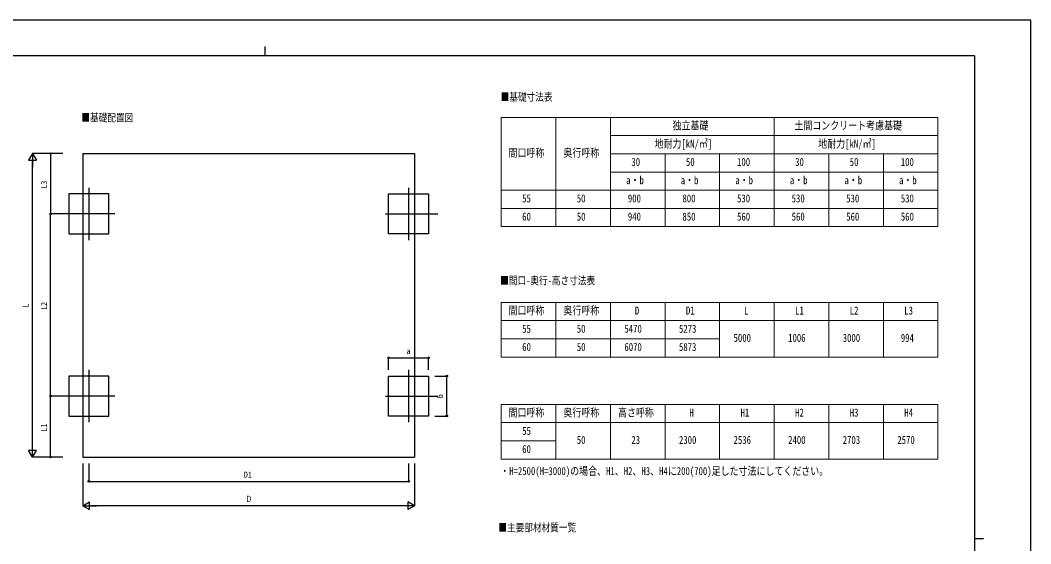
# Model space of a CAD drawing. Units: millimetres, scale not verified. Extents: x -12615 to 12615, y -8910 to 8910.
# Drawn here: x -4048 to 12615, y 287 to 8910 of the extents above; entities that cross this region are included whole.
import ezdxf
from ezdxf.enums import TextEntityAlignment as Align

# ---------------------------------------------------------------- set-up
doc = ezdxf.new("R2010")
doc.units = ezdxf.units.MM
doc.header["$LTSCALE"] = 40
doc.layers.add('0-1_TABLE1', color=7, linetype='Continuous', lineweight=18)
for name, color, linetype in [('0-2_USER1', 3, 'Continuous'), ('0-3_YKK_12', 2, 'Continuous'), ('0-5_YKK_A1', 4, 'Continuous'), ('0-6_YKK_D', 6, 'Continuous'), ('0-7_YKK_ZWAK', 7, 'Continuous')]:
    doc.layers.add(name, color=color, linetype=linetype)
doc.styles.add('ＭＳ ゴシック', font='')
doc.styles.get('ＭＳ ゴシック').set_extended_font_data('MS Gothic')

msp = doc.modelspace()

# ---------------------------------------------------------------- linework, layer by layer
at = {"layer": '0-1_TABLE1'}
for p, q in [((3885, 7310), (11085, 7310)), ((3885, 7310), (3885, 5510)), ((4785, 7310), (4785, 5510)), ((8385, 7310), (8385, 5510)), ((11085, 7310), (11085, 5510)), ((5685, 7010), (11085, 7010)), ((5685, 6710), (11085, 6710)), ((6585, 6710), (6585, 5510)), ((7485, 6710), (7485, 5510)), ((9285, 6710), (9285, 5510)), ((10185, 6710), (10185, 5510)), ((5685, 6410), (11085, 6410)), ((3885, 6110), (11085, 6110)), ((3885, 5810), (11085, 5810)), ((3885, 5510), (11085, 5510)), ((3885, 4262.94), (11085, 4262.94)), ((3885, 4262.94), (3885, 3362.94)), ((4785, 4262.94), (4785, 3362.94)), ((5685, 4262.94), (5685, 3362.94)), ((6585, 4262.94), (6585, 3362.94)), ((7485, 4262.94), (7485, 3362.94)), ((8385, 4262.94), (8385, 3362.94)), ((9285, 4262.94), (9285, 3362.94)), ((10185, 4262.94), (10185, 3362.94)), ((11085, 4262.94), (11085, 3362.94)), ((3885, 3962.94), (11085, 3962.94)), ((3885, 3662.94), (7485, 3662.94)), ((3885, 3362.94), (11085, 3362.94)), ((3885, 2581.7), (11085, 2581.7)), ((3885, 2581.7), (3885, 1681.7)), ((4785, 2581.7), (4785, 1681.7)), ((5685, 2581.7), (5685, 1681.7)), ((6585, 2581.7), (6585, 1681.7)), ((7485, 2581.7), (7485, 1681.7)), ((8385, 2581.7), (8385, 1681.7)), ((9285, 2581.7), (9285, 1681.7)), ((10185, 2581.7), (10185, 1681.7)), ((11085, 2581.7), (11085, 1681.7)), ((3885, 2281.7), (11085, 2281.7)), ((3885, 1981.7), (4785, 1981.7)), ((3885, 1681.7), (11085, 1681.7))]:
    msp.add_line(p, q, dxfattribs=at)
msp.add_lwpolyline([(5685, 7310), (5685, 7010), (5685, 6110), (5685, 5510)], dxfattribs=at)
at = {"layer": '0-3_YKK_12'}
for p, q in [((-2915.91, 6149.84), (-2915.91, 5289.84)), ((2357.09, 6149.84), (2357.09, 5289.84)), ((-2485.91, 5719.84), (-3345.91, 5719.84)), ((1977.09, 5719.84), (2837.09, 5719.84)), ((-2915.91, 3149.84), (-2915.91, 2289.84)), ((2357.09, 3149.84), (2357.09, 2289.84)), ((-2485.91, 2719.84), (-3345.91, 2719.84)), ((1977.09, 2719.84), (2837.09, 2719.84))]:
    msp.add_line(p, q, dxfattribs=at)
at = {"layer": '0-5_YKK_A1'}
for p, q in [((-3014.41, 6714.17), (-3014.41, 1714.13)), ((-3014.41, 1714.13), (2455.59, 1714.13))]:
    msp.add_line(p, q, dxfattribs=at)
msp.add_lwpolyline([(-3014.41, 6714.17), (2455.59, 6714.17), (2455.59, 1714.13)], dxfattribs=at)
for points in [[(-2585.91, 5389.84), (-2585.91, 6049.84), (-3245.91, 6049.84), (-3245.91, 5389.84)], [(2027.09, 5389.84), (2027.09, 6049.84), (2687.09, 6049.84), (2687.09, 5389.84)], [(-2585.91, 2389.84), (-2585.91, 3049.84), (-3245.91, 3049.84), (-3245.91, 2389.84)], [(2027.09, 2389.84), (2027.09, 3049.84), (2687.09, 3049.84), (2687.09, 2389.84)]]:
    msp.add_lwpolyline(points, close=True, dxfattribs=at)
at = {"layer": '0-6_YKK_D'}
for p, q in [((-3845.91, 6714.17), (-3910.16, 6602.89)), ((-3345.91, 6714.17), (-3846.91, 6714.17)), ((-3845.91, 6714.17), (-3781.66, 6602.89)), ((-3845.91, 6714.17), (-3845.91, 6491.6)), ((-3345.91, 6714.17), (-3546.91, 6714.17)), ((-3545.91, 6714.17), (-3545.91, 5719.84)), ((-3910.16, 6602.89), (-3781.66, 6602.89)), ((-3845.91, 1842.63), (-3845.91, 6585.67)), ((-3345.91, 5719.84), (-3546.91, 5719.84)), ((-3345.91, 5719.84), (-3546.91, 5719.84)), ((-3545.91, 2719.84), (-3545.91, 5719.84)), ((2027.09, 3149.84), (2027.09, 3350.84)), ((2027.09, 3349.84), (2687.09, 3349.84)), ((2687.09, 3149.84), (2687.09, 3350.84)), ((2787.09, 3049.84), (2988.09, 3049.84)), ((2987.09, 2389.84), (2987.09, 3049.84)), ((-3345.91, 2719.84), (-3546.91, 2719.84)), ((-3345.91, 2719.84), (-3546.91, 2719.84)), ((-3545.91, 1714.13), (-3545.91, 2719.84)), ((2787.09, 2389.84), (2988.09, 2389.84)), ((-3845.91, 1714.13), (-3845.91, 1936.7)), ((-3845.91, 1714.13), (-3910.16, 1825.42)), ((-3781.66, 1825.42), (-3910.16, 1825.42)), ((-3345.91, 1714.13), (-3846.91, 1714.13)), ((-3845.91, 1714.13), (-3781.66, 1825.42)), ((-3345.91, 1714.13), (-3546.91, 1714.13)), ((-3014.41, 1610.67), (-3014.41, 913.13)), ((-2915.91, 1610.67), (-2915.91, 1313.13)), ((2357.09, 1610.67), (2357.09, 1313.13)), ((2455.59, 1610.67), (2455.59, 913.13)), ((-2915.91, 1314.13), (2357.09, 1314.13)), ((-3014.41, 914.13), (-2903.13, 978.38)), ((-3014.41, 914.13), (-2903.13, 849.88)), ((-3014.41, 914.13), (-2791.84, 914.13)), ((-2903.13, 849.88), (-2903.13, 978.38)), ((2327.09, 914.13), (-2885.91, 914.13)), ((2455.59, 914.13), (2233.02, 914.13)), ((2455.59, 914.13), (2344.3, 978.38)), ((2344.3, 978.38), (2344.3, 849.88)), ((2455.59, 914.13), (2344.3, 849.88))]:
    msp.add_line(p, q, dxfattribs=at)
for centre in [(-3545.91, 6714.17), (-3545.91, 5719.84), (-3545.91, 5719.84), (2027.09, 3349.84), (2687.09, 3349.84), (2987.09, 3049.84), (-3545.91, 2719.84), (-3545.91, 2719.84), (2987.09, 2389.84), (-3545.91, 1714.13), (-2915.91, 1314.13), (2357.09, 1314.13)]:
    msp.add_circle(centre, 12.75, dxfattribs=at)
at = {"layer": '0-7_YKK_ZWAK'}
for p, q in [((-14.94, 8475), (-14.94, 8325)), ((11685.06, 8325), (-11714.94, 8325)), ((11685.06, 8325), (11685.06, -7575)), ((11685.06, 375), (11835.06, 375))]:
    msp.add_line(p, q, dxfattribs=at)
msp.add_lwpolyline([(-12615, -8910), (12615, -8910), (12615, 8910), (-12615, 8910)], close=True, dxfattribs=at)

# ---------------------------------------------------------------- texts
at = {"layer": '0-1_TABLE1', "style": 'ＭＳ ゴシック', "width": 0.8}
for s, p in [('独立基礎', (6708.6, 7070)), ('土間コンクリート考慮基礎', (8717.4, 7070)), ('地耐力[kN/㎡]', (6411, 6770)), ('地耐力[kN/㎡]', (9111, 6770)), ('間口呼称', (4003.8, 6620)), ('奥行呼称', (4908.6, 6620)), ('30', (6029.4, 6470)), ('50', (6929.4, 6470)), ('100', (7771.8, 6470)), ('30', (8729.4, 6470)), ('50', (9629.4, 6470)), ('100', (10471.8, 6470)), ('a・b', (5943, 6170)), ('a・b', (6843, 6170)), ('a・b', (7743, 6170)), ('a・b', (8643, 6170)), ('a・b', (9543, 6170)), ('a・b', (10443, 6170)), ('55', (4229.4, 5870)), ('50', (5129.4, 5870)), ('900', (5971.8, 5870)), ('800', (6871.8, 5870)), ('530', (7771.8, 5870)), ('530', (8671.8, 5870)), ('530', (9571.8, 5870)), ('530', (10471.8, 5870)), ('60', (4229.4, 5570)), ('50', (5129.4, 5570)), ('940', (5971.8, 5570)), ('850', (6871.8, 5570)), ('560', (7771.8, 5570)), ('560', (8671.8, 5570)), ('560', (9571.8, 5570)), ('560', (10471.8, 5570)), ('間口呼称', (4003.8, 4022.94)), ('奥行呼称', (4908.6, 4022.94)), ('D', (6087, 4022.94)), ('D1', (6929.4, 4022.94)), ('L', (7887, 4022.94)), ('L1', (8729.4, 4022.94)), ('L2', (9629.4, 4022.94)), ('L3', (10529.4, 4022.94)), ('55', (4229.4, 3722.94)), ('50', (5129.4, 3722.94)), ('5470', (5914.2, 3722.94)), ('5273', (6814.2, 3722.94)), ('5000', (7714.2, 3572.94)), ('1006', (8614.2, 3572.94)), ('3000', (9514.2, 3572.94)), ('994', (10471.8, 3572.94)), ('60', (4229.4, 3422.94)), ('50', (5129.4, 3422.94)), ('6070', (5914.2, 3422.94)), ('5873', (6814.2, 3422.94)), ('間口呼称', (4003.8, 2341.7)), ('奥行呼称', (4908.6, 2341.7)), ('高さ呼称', (5808.6, 2341.7)), ('H', (6987, 2341.7)), ('H1', (7829.4, 2341.7)), ('H2', (8729.4, 2341.7)), ('H3', (9629.4, 2341.7)), ('H4', (10529.4, 2341.7)), ('55', (4229.4, 2041.7)), ('50', (5129.4, 1891.7)), ('23', (6029.4, 1891.7)), ('2300', (6814.2, 1891.7)), ('2536', (7714.2, 1891.7)), ('2400', (8614.2, 1891.7)), ('2703', (9514.2, 1891.7)), ('2570', (10414.2, 1891.7)), ('60', (4229.4, 1741.7))]:
    msp.add_text(s, height=132, dxfattribs=at).set_placement(p, align=Align.BOTTOM_LEFT)
at = {"layer": '0-2_USER1', "style": 'ＭＳ ゴシック', "width": 0.8}
for s, height, p in [('■基礎寸法表', 127.3, (3874.12, 7544.1)), ('■基礎配置図', 127.3, (-3039.8, 7203.62)), ('■間口-奥行-高さ寸法表', 127.3, (3866.49, 4520.44)), ('・H=2500(H=3000)の場合、H1、H2、H3、H4に200(700)足した寸法にしてください。', 132, (3866.91, 1378.82)), ('■主要部材材質一覧', 127.3, (3835.71, 451.48))]:
    msp.add_text(s, height=height, dxfattribs=at).set_placement(p, align=Align.BOTTOM_LEFT)
at = {"layer": '0-6_YKK_D', "style": 'ＭＳ ゴシック', "width": 0.8}
for s, p in [('L3', (-3577.91, 6137.8)), ('L', (-3877.91, 4178.15)), ('L2', (-3577.91, 4140.64)), ('b', (2955.09, 2683.84)), ('L1', (-3577.91, 2137.79))]:
    msp.add_text(s, height=98.97, rotation=90, dxfattribs=at).set_placement(p, align=Align.BOTTOM_LEFT)
for s, p in [('a', (2321.09, 3381.84)), ('D1', (-358.61, 1346.13)), ('Ｄ', (-333.41, 946.13))]:
    msp.add_text(s, height=98.97, dxfattribs=at).set_placement(p, align=Align.BOTTOM_LEFT)

doc.saveas('drawing.dxf')
